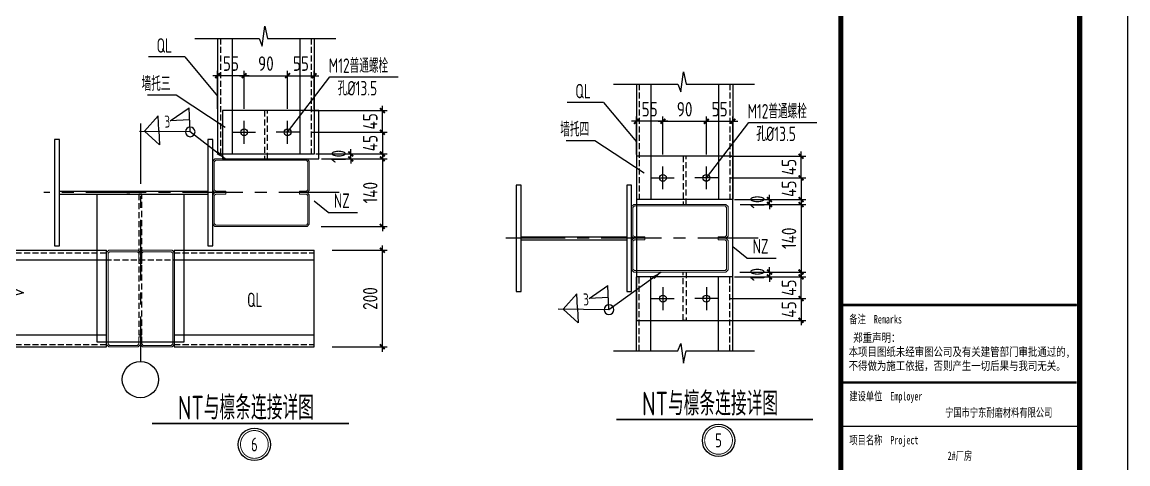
# Model space of a CAD drawing. Extents: x -33967 to 1773478, y -1022458 to -784650.
# Drawn here: x 1467464 to 1513294, y -993264 to -974972 of the extents above; entities that cross this region are included whole.
import ezdxf
from ezdxf.enums import TextEntityAlignment as Align

# ---------------------------------------------------------------- set-up
doc = ezdxf.new("R2010")
doc.units = 0
doc.header["$LTSCALE"] = 1000
doc.header["$MEASUREMENT"] = 0
for name, pattern in [('CENTERX2', [4, 2.5, -0.5, 0.5, -0.5]), ('CONTINOUS', [0]), ('DASH', [0.35, 0.25, -0.1]), ('DASHED', [0.75, 0.5, -0.25])]:
    doc.linetypes.add(name, pattern=pattern)
for name, color, linetype in [('4', 4, 'CONTINOUS'), ('AXIS', 3, 'Continuous'), ('BEAM', 4, 'Continuous'), ('GZ', 50, 'Continuous'), ('PUB_TEXT', 7, 'Continuous'), ('PUB_TITLE', 4, 'Continuous'), ('PZ', 202, 'Continuous'), ('STXT_HF', 7, 'Continuous'), ('STXT_HF_TEXT', 7, 'Continuous'), ('THIN', 7, 'Continuous'), ('板', 243, 'Continuous'), ('框线', 252, 'Continuous')]:
    doc.layers.add(name, color=color, linetype=linetype)
doc.layers.add('檩条', color=30, linetype='Continuous', lineweight=5)
doc.styles.add('_gyy_title_ST', font='', dxfattribs={"width": 0.8})
doc.styles.get("Standard").update_dxf_attribs({"font": 'gbenor.shx', "bigfont": 'gbcbig.shx'})
doc.styles.add('TSSD_Dimension', font='Tssdeng.shx', dxfattribs={"width": 0.8, "bigfont": 'hztxt.shx'})
doc.styles.add('TSSD_Num', font='Tssdeng.shx', dxfattribs={"width": 0.7, "bigfont": 'hztxt.shx'})
doc.styles.add('标准字体', font='tssdeng.shx', dxfattribs={"width": 0.7, "bigfont": 'tssdchn.shx'})
doc.styles.get('_gyy_title_ST').set_extended_font_data('SimSun')
doc.dimstyles.new('TSSD_20_200', dxfattribs={"dimtxt": 600, "dimasz": 200, "dimexe": 200, "dimexo": 500, "dimgap": 200, "dimtad": 1, "dimdec": 0, "dimlfac": 0.05, "dimzin": 0, "dimdsep": 46, "dimtxsty": 'TSSD_Dimension', "dimblk": 'ARCHTICK', "dimblk1": 'ARCHTICK', "dimblk2": 'ARCHTICK', "dimcen": 0, "dimdle": 200, "dimclrt": 7, "dimadec": 0, "dimazin": 0, "dimtfac": 1, "dimtdec": 0, "dimtix": 1, "dimtmove": 2, "dimatfit": 3, "dimfxl": 1, "dimtolj": 1, "dimtzin": 0, "dimarcsym": 0})
doc.dimstyles.new('TSSD_LEADER_STYLE_400.0', dxfattribs={"dimtxt": 1200, "dimasz": 400, "dimexe": 400, "dimexo": 1000, "dimgap": 0.09, "dimtad": 0, "dimtih": 1, "dimtoh": 1, "dimdec": 4, "dimzin": 0, "dimdsep": 46, "dimtxsty": 'Standard', "dimcen": 0.09, "dimdle": 400, "dimclrt": 7, "dimadec": 0, "dimazin": 0, "dimtfac": 1, "dimtdec": 4, "dimtofl": 0, "dimtmove": 0, "dimatfit": 3, "dimfxl": 1, "dimtolj": 1, "dimtzin": 0, "dimarcsym": 0})

# ---------------------------------------------------------------- blocks, each defined once
blk = doc.blocks.new('ts_idx2')
at = {"color": 0, "linetype": 'ByBlock', "lineweight": -2, "const_width": 0.0333}
blk.add_lwpolyline([(-0.5, 0, 1), (0.5, 0, 1)], format="xyb", close=True, dxfattribs=at)
at = {"color": 0, "linetype": 'ByBlock', "lineweight": -2}
blk.add_circle((0, 0), 0.583, dxfattribs=at)
at = {"color": 0, "linetype": 'ByBlock', "lineweight": -2, "style": 'TSSD_Num', "width": 0.7}
blk.add_attdef('A', text='', height=0.5, dxfattribs=at).set_placement((0, 0), align=Align.MIDDLE_CENTER)
blk = doc.blocks.new('_WELD001')
at = {"linetype": 'ByBlock'}
h = blk.add_hatch(color=0, dxfattribs=at)
h.paths.add_polyline_path([(0.8, 0.5), (0, 1), (0, 0.5)], flags=16)
edge = h.paths.add_edge_path()
edge.add_line((0.8, 0.5), (0, 1))
edge.add_line((0, 0.5), (0.8, 0.5))
edge.add_line((0, 0), (0, 1))
at = {"color": 0, "linetype": 'ByBlock'}
for p, q in [((0, 0), (0, 1)), ((0.8, 0.5), (0, 1)), ((0, 0.5), (0.8, 0.5))]:
    blk.add_line(p, q, dxfattribs=at)
blk = doc.blocks.new('_WELD003')
at = {"color": 0, "linetype": 'ByBlock'}
blk.add_circle((0, 0), 0.5, dxfattribs=at)
blk = doc.blocks.new('_WELD004')
at = {"color": 0, "linetype": 'ByBlock'}
for p, q in [((0, 1), (1, 0)), ((0, 0), (0, 1))]:
    blk.add_line(p, q, dxfattribs=at)
blk = doc.blocks.new('_ArchTick')
at = {"color": 0, "linetype": 'ByBlock', "const_width": 0.4}
blk.add_lwpolyline([(-0.5, -0.5), (0.5, 0.5)], dxfattribs=at)
blk = doc.blocks.new('*D1846')
at = {"layer": 'AXIS', "color": 0, "linetype": 'ByBlock', "lineweight": -2, "transparency": 16777216}
for p, q in [((1492923, -980449), (1492923, -978879)), ((1494023, -980449), (1494023, -978879)), ((1494223, -979079), (1492723, -979079))]:
    blk.add_line(p, q, dxfattribs=at)
at = {"layer": 'Defpoints', "color": 0, "linetype": 'ByBlock', "transparency": 16777216}
for p in [(1492923, -979079), (1492923, -980949), (1494023, -980949)]:
    blk.add_point(p, dxfattribs=at)
at = {"layer": 'AXIS', "color": 0, "linetype": 'ByBlock', "lineweight": -2, "transparency": 16777216, "xscale": 200, "yscale": 200, "zscale": 200, "rotation": 180}
blk.add_blockref('_ArchTick', (1492923, -979079), dxfattribs=at)
at = {"layer": 'AXIS', "color": 0, "linetype": 'ByBlock', "lineweight": -2, "transparency": 16777216, "xscale": 200, "yscale": 200, "zscale": 200}
blk.add_blockref('_ArchTick', (1494023, -979079), dxfattribs=at)
at = {"layer": 'AXIS', "color": 7, "linetype": 'ByBlock', "transparency": 16777216, "insert": (1493473, -978579), "char_height": 600, "attachment_point": 5, "style": 'TSSD_Dimension'}
blk.add_mtext('\\A1;55', dxfattribs=at)
blk = doc.blocks.new('*D1847')
at = {"layer": 'AXIS', "color": 0, "linetype": 'ByBlock', "lineweight": -2, "transparency": 16777216}
for p, q in [((1494023, -980449), (1494023, -978879)), ((1495823, -980449), (1495823, -978879)), ((1493823, -979079), (1496023, -979079))]:
    blk.add_line(p, q, dxfattribs=at)
at = {"layer": 'Defpoints', "color": 0, "linetype": 'ByBlock', "transparency": 16777216}
for p in [(1495823, -979079), (1494023, -980949), (1495823, -980949)]:
    blk.add_point(p, dxfattribs=at)
at = {"layer": 'AXIS', "color": 0, "linetype": 'ByBlock', "lineweight": -2, "transparency": 16777216, "xscale": 200, "yscale": 200, "zscale": 200, "rotation": 180}
blk.add_blockref('_ArchTick', (1494023, -979079), dxfattribs=at)
at = {"layer": 'AXIS', "color": 0, "linetype": 'ByBlock', "lineweight": -2, "transparency": 16777216, "xscale": 200, "yscale": 200, "zscale": 200}
blk.add_blockref('_ArchTick', (1495823, -979079), dxfattribs=at)
at = {"layer": 'AXIS', "color": 7, "linetype": 'ByBlock', "transparency": 16777216, "insert": (1494923, -978579), "char_height": 600, "attachment_point": 5, "style": 'TSSD_Dimension'}
blk.add_mtext('\\A1;90', dxfattribs=at)
blk = doc.blocks.new('*D1848')
at = {"layer": 'AXIS', "color": 0, "linetype": 'ByBlock', "lineweight": -2, "transparency": 16777216}
for p, q in [((1495823, -980449), (1495823, -978879)), ((1496923, -980449), (1496923, -978879)), ((1495623, -979079), (1497123, -979079))]:
    blk.add_line(p, q, dxfattribs=at)
at = {"layer": 'Defpoints', "color": 0, "linetype": 'ByBlock', "transparency": 16777216}
for p in [(1496923, -979079), (1495823, -980949), (1496923, -980949)]:
    blk.add_point(p, dxfattribs=at)
at = {"layer": 'AXIS', "color": 0, "linetype": 'ByBlock', "lineweight": -2, "transparency": 16777216, "xscale": 200, "yscale": 200, "zscale": 200, "rotation": 180}
blk.add_blockref('_ArchTick', (1495823, -979079), dxfattribs=at)
at = {"layer": 'AXIS', "color": 0, "linetype": 'ByBlock', "lineweight": -2, "transparency": 16777216, "xscale": 200, "yscale": 200, "zscale": 200}
blk.add_blockref('_ArchTick', (1496923, -979079), dxfattribs=at)
at = {"layer": 'AXIS', "color": 7, "linetype": 'ByBlock', "transparency": 16777216, "insert": (1496373, -978579), "char_height": 600, "attachment_point": 5, "style": 'TSSD_Dimension'}
blk.add_mtext('\\A1;55', dxfattribs=at)
blk = doc.blocks.new('*D1849')
at = {"layer": 'AXIS', "color": 0, "linetype": 'ByBlock', "lineweight": -2, "transparency": 16777216}
for p, q in [((1496795, -980522), (1499949, -980522)), ((1499749, -980522), (1499749, -980322)), ((1499749, -981422), (1499749, -980522)), ((1496795, -981422), (1499949, -981422)), ((1499749, -981422), (1499749, -981622))]:
    blk.add_line(p, q, dxfattribs=at)
at = {"layer": 'Defpoints', "color": 0, "linetype": 'ByBlock', "transparency": 16777216}
for p in [(1496295, -980522), (1499749, -980522), (1496295, -981422)]:
    blk.add_point(p, dxfattribs=at)
at = {"layer": 'AXIS', "color": 0, "linetype": 'ByBlock', "lineweight": -2, "transparency": 16777216, "xscale": 200, "yscale": 200, "zscale": 200}
for p, rotation in [((1499749, -980522), 270), ((1499749, -981422), 90)]:
    blk.add_blockref('_ArchTick', p, dxfattribs=dict(at, rotation=rotation))
at = {"layer": 'AXIS', "color": 7, "linetype": 'ByBlock', "transparency": 16777216, "insert": (1499249, -980972), "char_height": 600, "attachment_point": 5, "rotation": 90, "style": 'TSSD_Dimension'}
blk.add_mtext('\\A1;45', dxfattribs=at)
blk = doc.blocks.new('*D1818')
at = {"layer": 'AXIS', "color": 0, "linetype": 'ByBlock', "lineweight": -2, "transparency": 16777216}
for p, q in [((1499749, -981422), (1499749, -981222)), ((1496995, -981422), (1499949, -981422)), ((1499749, -981422), (1499749, -982322)), ((1496995, -982322), (1499949, -982322)), ((1499749, -982322), (1499749, -982522))]:
    blk.add_line(p, q, dxfattribs=at)
at = {"layer": 'Defpoints', "color": 0, "linetype": 'ByBlock', "transparency": 16777216}
for p in [(1496495, -981422), (1496495, -982322), (1499749, -982322)]:
    blk.add_point(p, dxfattribs=at)
at = {"layer": 'AXIS', "color": 0, "linetype": 'ByBlock', "lineweight": -2, "transparency": 16777216, "xscale": 200, "yscale": 200, "zscale": 200}
for p, rotation in [((1499749, -981422), 270), ((1499749, -982322), 90)]:
    blk.add_blockref('_ArchTick', p, dxfattribs=dict(at, rotation=rotation))
at = {"layer": 'AXIS', "color": 7, "linetype": 'ByBlock', "transparency": 16777216, "insert": (1499249, -981872), "char_height": 600, "attachment_point": 5, "rotation": 90, "style": 'TSSD_Dimension'}
blk.add_mtext('\\A1;45', dxfattribs=at)
blk = doc.blocks.new('*D1850')
at = {"layer": 'AXIS', "color": 0, "linetype": 'ByBlock', "lineweight": -2, "transparency": 16777216}
for p, q in [((1498439, -982322), (1498439, -982122)), ((1497223, -982522), (1498639, -982522)), ((1497423, -982322), (1498639, -982322)), ((1498439, -982522), (1498439, -982322)), ((1498439, -982522), (1498439, -982722))]:
    blk.add_line(p, q, dxfattribs=at)
at = {"layer": 'Defpoints', "color": 0, "linetype": 'ByBlock', "transparency": 16777216}
for p in [(1496723, -982522), (1496923, -982322), (1498439, -982322)]:
    blk.add_point(p, dxfattribs=at)
at = {"layer": 'AXIS', "color": 0, "linetype": 'ByBlock', "lineweight": -2, "transparency": 16777216, "xscale": 200, "yscale": 200, "zscale": 200}
for p, rotation in [((1498439, -982322), 270), ((1498439, -982522), 90)]:
    blk.add_blockref('_ArchTick', p, dxfattribs=dict(at, rotation=rotation))
at = {"layer": 'AXIS', "color": 7, "linetype": 'ByBlock', "transparency": 16777216, "insert": (1497939, -982422), "char_height": 600, "attachment_point": 5, "rotation": 90, "style": 'TSSD_Dimension'}
blk.add_mtext('\\A1;10', dxfattribs=at)
blk = doc.blocks.new('*D1819')
at = {"layer": 'AXIS', "color": 0, "linetype": 'ByBlock', "lineweight": -2, "transparency": 16777216}
for p, q in [((1497223, -982522), (1499949, -982522)), ((1499749, -982322), (1499749, -985522)), ((1497208, -985322), (1499949, -985322))]:
    blk.add_line(p, q, dxfattribs=at)
at = {"layer": 'Defpoints', "color": 0, "linetype": 'ByBlock', "transparency": 16777216}
for p in [(1496723, -982522), (1496708, -985322), (1499749, -985322)]:
    blk.add_point(p, dxfattribs=at)
at = {"layer": 'AXIS', "color": 0, "linetype": 'ByBlock', "lineweight": -2, "transparency": 16777216, "xscale": 200, "yscale": 200, "zscale": 200}
for p, rotation in [((1499749, -982522), 90), ((1499749, -985322), 270)]:
    blk.add_blockref('_ArchTick', p, dxfattribs=dict(at, rotation=rotation))
at = {"layer": 'AXIS', "color": 7, "linetype": 'ByBlock', "transparency": 16777216, "insert": (1499249, -983922), "char_height": 600, "attachment_point": 5, "rotation": 90, "style": 'TSSD_Dimension'}
blk.add_mtext('\\A1;140', dxfattribs=at)
blk = doc.blocks.new('*D1820')
at = {"layer": 'AXIS', "color": 0, "linetype": 'ByBlock', "lineweight": -2, "transparency": 16777216}
for p, q in [((1499748, -986422), (1499749, -986222)), ((1496794, -986421), (1499948, -986422)), ((1499748, -986422), (1499748, -987322)), ((1496794, -987321), (1499948, -987322)), ((1499748, -987322), (1499748, -987522))]:
    blk.add_line(p, q, dxfattribs=at)
at = {"layer": 'Defpoints', "color": 0, "linetype": 'ByBlock', "transparency": 16777216}
for p in [(1496294, -986421), (1496294, -987321), (1499748, -987322)]:
    blk.add_point(p, dxfattribs=at)
at = {"layer": 'AXIS', "color": 0, "linetype": 'ByBlock', "lineweight": -2, "transparency": 16777216, "xscale": 200, "yscale": 200, "zscale": 200}
for p, rotation in [((1499748, -986422), 269.9816566728969), ((1499748, -987322), 89.98165667289686)]:
    blk.add_blockref('_ArchTick', p, dxfattribs=dict(at, rotation=rotation))
at = {"layer": 'AXIS', "color": 7, "linetype": 'ByBlock', "transparency": 16777216, "insert": (1499248, -986872), "char_height": 600, "attachment_point": 5, "rotation": 89.9817, "style": 'TSSD_Dimension'}
blk.add_mtext('\\A1;45', dxfattribs=at)
blk = doc.blocks.new('*D1821')
at = {"layer": 'AXIS', "color": 0, "linetype": 'ByBlock', "lineweight": -2, "transparency": 16777216}
for p, q in [((1499749, -985522), (1499749, -985322)), ((1496995, -985521), (1499949, -985522)), ((1499748, -986422), (1499749, -985522)), ((1496994, -986421), (1499948, -986422)), ((1499748, -986422), (1499748, -986622))]:
    blk.add_line(p, q, dxfattribs=at)
at = {"layer": 'Defpoints', "color": 0, "linetype": 'ByBlock', "transparency": 16777216}
for p in [(1496495, -985521), (1499749, -985522), (1496494, -986421)]:
    blk.add_point(p, dxfattribs=at)
at = {"layer": 'AXIS', "color": 0, "linetype": 'ByBlock', "lineweight": -2, "transparency": 16777216, "xscale": 200, "yscale": 200, "zscale": 200}
for p, rotation in [((1499749, -985522), 269.9816566728969), ((1499748, -986422), 89.9816566728969)]:
    blk.add_blockref('_ArchTick', p, dxfattribs=dict(at, rotation=rotation))
at = {"layer": 'AXIS', "color": 7, "linetype": 'ByBlock', "transparency": 16777216, "insert": (1499249, -985972), "char_height": 600, "attachment_point": 5, "rotation": 89.9817, "style": 'TSSD_Dimension'}
blk.add_mtext('\\A1;45', dxfattribs=at)
blk = doc.blocks.new('*D1822')
at = {"layer": 'AXIS', "color": 0, "linetype": 'ByBlock', "lineweight": -2, "transparency": 16777216}
for p, q in [((1497223, -985321), (1498639, -985322)), ((1498439, -985322), (1498439, -985122)), ((1498439, -985322), (1498439, -985522)), ((1497422, -985522), (1498639, -985522)), ((1498439, -985522), (1498438, -985722))]:
    blk.add_line(p, q, dxfattribs=at)
at = {"layer": 'Defpoints', "color": 0, "linetype": 'ByBlock', "transparency": 16777216}
for p in [(1496723, -985321), (1496922, -985521), (1498439, -985522)]:
    blk.add_point(p, dxfattribs=at)
at = {"layer": 'AXIS', "color": 0, "linetype": 'ByBlock', "lineweight": -2, "transparency": 16777216, "xscale": 200, "yscale": 200, "zscale": 200}
for p, rotation in [((1498439, -985322), 269.9816566728969), ((1498439, -985522), 89.98165667289686)]:
    blk.add_blockref('_ArchTick', p, dxfattribs=dict(at, rotation=rotation))
at = {"layer": 'AXIS', "color": 7, "linetype": 'ByBlock', "transparency": 16777216, "insert": (1497939, -985422), "char_height": 600, "attachment_point": 5, "rotation": 89.9817, "style": 'TSSD_Dimension'}
blk.add_mtext('\\A1;10', dxfattribs=at)
blk = doc.blocks.new('*D1851')
at = {"layer": 'AXIS', "color": 0, "linetype": 'ByBlock', "lineweight": -2, "transparency": 16777216}
for p, q in [((1475568, -978560), (1475568, -976989)), ((1476668, -978560), (1476668, -976989)), ((1476868, -977189), (1475368, -977189))]:
    blk.add_line(p, q, dxfattribs=at)
at = {"layer": 'Defpoints', "color": 0, "linetype": 'ByBlock', "transparency": 16777216}
for p in [(1475568, -977189), (1475568, -979060), (1476668, -979060)]:
    blk.add_point(p, dxfattribs=at)
at = {"layer": 'AXIS', "color": 0, "linetype": 'ByBlock', "lineweight": -2, "transparency": 16777216, "xscale": 200, "yscale": 200, "zscale": 200, "rotation": 180}
blk.add_blockref('_ArchTick', (1475568, -977189), dxfattribs=at)
at = {"layer": 'AXIS', "color": 0, "linetype": 'ByBlock', "lineweight": -2, "transparency": 16777216, "xscale": 200, "yscale": 200, "zscale": 200}
blk.add_blockref('_ArchTick', (1476668, -977189), dxfattribs=at)
at = {"layer": 'AXIS', "color": 7, "linetype": 'ByBlock', "transparency": 16777216, "insert": (1476118, -976689), "char_height": 600, "attachment_point": 5, "style": 'TSSD_Dimension'}
blk.add_mtext('\\A1;55', dxfattribs=at)
blk = doc.blocks.new('*D1852')
at = {"layer": 'AXIS', "color": 0, "linetype": 'ByBlock', "lineweight": -2, "transparency": 16777216}
for p, q in [((1476668, -978560), (1476668, -976989)), ((1478468, -978560), (1478468, -976989)), ((1476468, -977189), (1478668, -977189))]:
    blk.add_line(p, q, dxfattribs=at)
at = {"layer": 'Defpoints', "color": 0, "linetype": 'ByBlock', "transparency": 16777216}
for p in [(1478468, -977189), (1476668, -979060), (1478468, -979060)]:
    blk.add_point(p, dxfattribs=at)
at = {"layer": 'AXIS', "color": 0, "linetype": 'ByBlock', "lineweight": -2, "transparency": 16777216, "xscale": 200, "yscale": 200, "zscale": 200, "rotation": 180}
blk.add_blockref('_ArchTick', (1476668, -977189), dxfattribs=at)
at = {"layer": 'AXIS', "color": 0, "linetype": 'ByBlock', "lineweight": -2, "transparency": 16777216, "xscale": 200, "yscale": 200, "zscale": 200}
blk.add_blockref('_ArchTick', (1478468, -977189), dxfattribs=at)
at = {"layer": 'AXIS', "color": 7, "linetype": 'ByBlock', "transparency": 16777216, "insert": (1477568, -976689), "char_height": 600, "attachment_point": 5, "style": 'TSSD_Dimension'}
blk.add_mtext('\\A1;90', dxfattribs=at)
blk = doc.blocks.new('*D1853')
at = {"layer": 'AXIS', "color": 0, "linetype": 'ByBlock', "lineweight": -2, "transparency": 16777216}
for p, q in [((1478468, -978560), (1478468, -976989)), ((1479568, -978560), (1479568, -976989)), ((1478268, -977189), (1479768, -977189))]:
    blk.add_line(p, q, dxfattribs=at)
at = {"layer": 'Defpoints', "color": 0, "linetype": 'ByBlock', "transparency": 16777216}
for p in [(1479568, -977189), (1478468, -979060), (1479568, -979060)]:
    blk.add_point(p, dxfattribs=at)
at = {"layer": 'AXIS', "color": 0, "linetype": 'ByBlock', "lineweight": -2, "transparency": 16777216, "xscale": 200, "yscale": 200, "zscale": 200, "rotation": 180}
blk.add_blockref('_ArchTick', (1478468, -977189), dxfattribs=at)
at = {"layer": 'AXIS', "color": 0, "linetype": 'ByBlock', "lineweight": -2, "transparency": 16777216, "xscale": 200, "yscale": 200, "zscale": 200}
blk.add_blockref('_ArchTick', (1479568, -977189), dxfattribs=at)
at = {"layer": 'AXIS', "color": 7, "linetype": 'ByBlock', "transparency": 16777216, "insert": (1479018, -976689), "char_height": 600, "attachment_point": 5, "style": 'TSSD_Dimension'}
blk.add_mtext('\\A1;55', dxfattribs=at)
blk = doc.blocks.new('*D1854')
at = {"layer": 'AXIS', "color": 0, "linetype": 'ByBlock', "lineweight": -2, "transparency": 16777216}
for p, q in [((1482394, -978632), (1482394, -978432)), ((1479440, -978632), (1482594, -978632)), ((1482394, -979532), (1482394, -978632)), ((1479440, -979532), (1482594, -979532)), ((1482394, -979532), (1482394, -979732))]:
    blk.add_line(p, q, dxfattribs=at)
at = {"layer": 'Defpoints', "color": 0, "linetype": 'ByBlock', "transparency": 16777216}
for p in [(1478940, -978632), (1482394, -978632), (1478940, -979532)]:
    blk.add_point(p, dxfattribs=at)
at = {"layer": 'AXIS', "color": 0, "linetype": 'ByBlock', "lineweight": -2, "transparency": 16777216, "xscale": 200, "yscale": 200, "zscale": 200}
for p, rotation in [((1482394, -978632), 270), ((1482394, -979532), 90)]:
    blk.add_blockref('_ArchTick', p, dxfattribs=dict(at, rotation=rotation))
at = {"layer": 'AXIS', "color": 7, "linetype": 'ByBlock', "transparency": 16777216, "insert": (1481894, -979082), "char_height": 600, "attachment_point": 5, "rotation": 90, "style": 'TSSD_Dimension'}
blk.add_mtext('\\A1;45', dxfattribs=at)
blk = doc.blocks.new('*D1823')
at = {"layer": 'AXIS', "color": 0, "linetype": 'ByBlock', "lineweight": -2, "transparency": 16777216}
for p, q in [((1482394, -979532), (1482394, -979332)), ((1479640, -979532), (1482594, -979532)), ((1482394, -979532), (1482394, -980432)), ((1479640, -980432), (1482594, -980432)), ((1482394, -980432), (1482394, -980632))]:
    blk.add_line(p, q, dxfattribs=at)
at = {"layer": 'Defpoints', "color": 0, "linetype": 'ByBlock', "transparency": 16777216}
for p in [(1479140, -979532), (1479140, -980432), (1482394, -980432)]:
    blk.add_point(p, dxfattribs=at)
at = {"layer": 'AXIS', "color": 0, "linetype": 'ByBlock', "lineweight": -2, "transparency": 16777216, "xscale": 200, "yscale": 200, "zscale": 200}
for p, rotation in [((1482394, -979532), 270), ((1482394, -980432), 90)]:
    blk.add_blockref('_ArchTick', p, dxfattribs=dict(at, rotation=rotation))
at = {"layer": 'AXIS', "color": 7, "linetype": 'ByBlock', "transparency": 16777216, "insert": (1481894, -979982), "char_height": 600, "attachment_point": 5, "rotation": 90, "style": 'TSSD_Dimension'}
blk.add_mtext('\\A1;45', dxfattribs=at)
blk = doc.blocks.new('*D1855')
at = {"layer": 'AXIS', "color": 0, "linetype": 'ByBlock', "lineweight": -2, "transparency": 16777216}
for p, q in [((1481084, -980432), (1481084, -980232)), ((1479868, -980632), (1481284, -980632)), ((1480068, -980432), (1481284, -980432)), ((1481084, -980632), (1481084, -980432)), ((1481084, -980632), (1481084, -980832))]:
    blk.add_line(p, q, dxfattribs=at)
at = {"layer": 'Defpoints', "color": 0, "linetype": 'ByBlock', "transparency": 16777216}
for p in [(1479368, -980632), (1479568, -980432), (1481084, -980432)]:
    blk.add_point(p, dxfattribs=at)
at = {"layer": 'AXIS', "color": 0, "linetype": 'ByBlock', "lineweight": -2, "transparency": 16777216, "xscale": 200, "yscale": 200, "zscale": 200}
for p, rotation in [((1481084, -980432), 270), ((1481084, -980632), 90)]:
    blk.add_blockref('_ArchTick', p, dxfattribs=dict(at, rotation=rotation))
at = {"layer": 'AXIS', "color": 7, "linetype": 'ByBlock', "transparency": 16777216, "insert": (1480584, -980532), "char_height": 600, "attachment_point": 5, "rotation": 90, "style": 'TSSD_Dimension'}
blk.add_mtext('\\A1;10', dxfattribs=at)
blk = doc.blocks.new('*D1824')
at = {"layer": 'AXIS', "color": 0, "linetype": 'ByBlock', "lineweight": -2, "transparency": 16777216}
for p, q in [((1479868, -980632), (1482594, -980632)), ((1482394, -980432), (1482394, -983632)), ((1479853, -983432), (1482594, -983432))]:
    blk.add_line(p, q, dxfattribs=at)
at = {"layer": 'Defpoints', "color": 0, "linetype": 'ByBlock', "transparency": 16777216}
for p in [(1479368, -980632), (1479353, -983432), (1482394, -983432)]:
    blk.add_point(p, dxfattribs=at)
at = {"layer": 'AXIS', "color": 0, "linetype": 'ByBlock', "lineweight": -2, "transparency": 16777216, "xscale": 200, "yscale": 200, "zscale": 200}
for p, rotation in [((1482394, -980632), 90), ((1482394, -983432), 270)]:
    blk.add_blockref('_ArchTick', p, dxfattribs=dict(at, rotation=rotation))
at = {"layer": 'AXIS', "color": 7, "linetype": 'ByBlock', "transparency": 16777216, "insert": (1481894, -982032), "char_height": 600, "attachment_point": 5, "rotation": 90, "style": 'TSSD_Dimension'}
blk.add_mtext('\\A1;140', dxfattribs=at)
blk = doc.blocks.new('*D1825')
at = {"layer": 'AXIS', "color": 0, "linetype": 'ByBlock', "lineweight": -2, "transparency": 16777216}
for p, q in [((1480318, -984418), (1482593, -984418)), ((1482393, -984218), (1482393, -988618)), ((1480318, -988418), (1482593, -988418))]:
    blk.add_line(p, q, dxfattribs=at)
at = {"layer": 'Defpoints', "color": 0, "linetype": 'ByBlock', "transparency": 16777216}
for p in [(1479818, -984418), (1479818, -988418), (1482393, -988418)]:
    blk.add_point(p, dxfattribs=at)
at = {"layer": 'AXIS', "color": 0, "linetype": 'ByBlock', "lineweight": -2, "transparency": 16777216, "xscale": 200, "yscale": 200, "zscale": 200}
for p, rotation in [((1482393, -984418), 90), ((1482393, -988418), 270)]:
    blk.add_blockref('_ArchTick', p, dxfattribs=dict(at, rotation=rotation))
at = {"layer": 'AXIS', "color": 7, "linetype": 'ByBlock', "transparency": 16777216, "insert": (1481893, -986418), "char_height": 600, "attachment_point": 5, "rotation": 90, "style": 'TSSD_Dimension'}
blk.add_mtext('\\A1;200', dxfattribs=at)

msp = doc.modelspace()

# ---------------------------------------------------------------- linework, layer by layer
at = {"color": 8, "linetype": 'CENTERX2'}
for p, q in [((1472367.9, -979164.9), (1472367.9, -989018.7)), ((1480610.4, -982032.5), (1468370.8, -982032.3)), ((1497965.5, -983921.7), (1487506.7, -983921.5))]:
    msp.add_line(p, q, dxfattribs=at)
at = {"color": 3, "const_width": 64.9}
for points in [[(1472852.7, -991591.9), (1481007.6, -991591.9)], [(1492091, -991423), (1500245.9, -991423)]]:
    msp.add_lwpolyline(points, dxfattribs=at)
at = {"layer": '4', "color": 8, "linetype": 'DASH'}
for p, q in [((1475681.7, -975648.8), (1475681.7, -980432.4)), ((1479447.9, -975648.8), (1479447.9, -980432.4)), ((1493036.8, -977538), (1493036.8, -982321.6)), ((1496803, -977538), (1496803, -982321.6)), ((1466844.9, -984531.5), (1470967.9, -984531.5)), ((1470567.9, -984817.6), (1474167.9, -984817.6)), ((1473767.9, -984531.5), (1479567.9, -984531.5)), ((1493036.7, -988589.9), (1493036.8, -985521.5)), ((1496802.9, -988590), (1496802.9, -985521.6)), ((1466844.9, -988322.6), (1470967.9, -988322.6)), ((1473767.9, -988322.6), (1479567.9, -988322.6))]:
    msp.add_line(p, q, dxfattribs=at)
at = {"layer": 'AXIS', "color": 2, "linetype": 'ByBlock'}
for p, q in [((1475567.9, -975648.8), (1475567.9, -980432.4)), ((1476167.9, -975648.8), (1476167.9, -980432.4)), ((1478967.9, -975648.8), (1478967.9, -980432.4)), ((1479567.9, -975648.8), (1479567.9, -980432.4)), ((1492923, -977538), (1492923, -982321.6)), ((1493523, -977538), (1493523, -982321.6)), ((1496323, -977538), (1496323, -982321.6)), ((1496923, -977538), (1496923, -982321.6)), ((1479567.9, -980432.4), (1475567.9, -980432.4)), ((1496923, -982321.6), (1492923, -982321.6)), ((1466844.9, -984417.6), (1470967.9, -984417.6)), ((1473767.9, -984417.6), (1479567.9, -984417.6)), ((1479567.8, -988417.6), (1479567.8, -984417.6)), ((1466844.9, -984817.6), (1470967.9, -984817.6)), ((1473767.9, -984817.6), (1479567.9, -984817.6)), ((1496922.9, -985521.6), (1492922.9, -985521.5)), ((1492922.9, -988589.9), (1492922.9, -985521.5)), ((1493522.9, -988590), (1493522.9, -985521.5)), ((1496322.9, -988590), (1496322.9, -985521.6)), ((1496922.9, -988590), (1496922.9, -985521.6)), ((1466844.9, -987917.6), (1470967.9, -987917.6)), ((1473767.9, -987917.6), (1479567.9, -987917.6)), ((1466844.9, -988417.6), (1470967.9, -988417.6)), ((1473767.9, -988417.6), (1479567.9, -988417.6))]:
    msp.add_line(p, q, dxfattribs=at)
at = {"layer": 'AXIS', "linetype": 'ByBlock'}
for p, q in [((1474206.5, -976404.4), (1472699.1, -976404.4)), ((1474206.5, -976404.4), (1475567.9, -978042.4)), ((1478467.9, -979532.4), (1480223.9, -977237.4)), ((1480223.9, -977237.4), (1483045.8, -977237.4)), ((1473844.4, -978001.5), (1472656.7, -978001.5)), ((1475886.3, -979330.9), (1473844.4, -978001.5)), ((1491561.6, -978293.6), (1490054.2, -978293.6)), ((1491561.6, -978293.6), (1492923, -979931.6)), ((1495823, -981421.6), (1497579, -979126.6)), ((1497579, -979126.6), (1500400.9, -979126.6)), ((1491199.5, -979890.7), (1490011.8, -979890.7)), ((1493241.4, -981220.2), (1491199.5, -979890.7)), ((1480143.2, -982853.1), (1479567.9, -982384.4)), ((1480143.2, -982853.1), (1481363.5, -982853.1)), ((1497498.3, -984742.3), (1496923, -984273.6)), ((1497498.3, -984742.3), (1498718.6, -984742.3))]:
    msp.add_line(p, q, dxfattribs=at)
at = {"layer": 'AXIS', "color": 2, "linetype": 'ByBlock'}
for points in [[(1474617.9, -975648.8), (1477292, -975648.8), (1477406.6, -975963.8), (1477517.7, -975140.7), (1477629.5, -975648.8), (1480467.9, -975648.8)], [(1491973, -977538), (1494647, -977538), (1494761.7, -977853), (1494872.8, -977029.9), (1494984.5, -977538), (1497823, -977538)], [(1466844.9, -983929.5), (1466844.9, -985884.1), (1467520.1, -986180), (1466204.4, -986535.6), (1466844.9, -986541), (1466844.9, -989041.1)], [(1491972.9, -988589.9), (1494646.9, -988590), (1494761.6, -988275), (1494872.7, -989098.1), (1494984.4, -988590), (1497822.9, -988590.1)]]:
    msp.add_lwpolyline(points, dxfattribs=at)
at = {"layer": 'AXIS', "linetype": 'ByBlock'}
msp.add_circle((1472367.9, -989771.7), 753, dxfattribs=at)
at = {"layer": 'BEAM', "linetype": 'ByBlock'}
for p, q in [((1469010.3, -979832.4), (1468810.3, -979832.4)), ((1468810.3, -979832.4), (1468810.3, -984232.4)), ((1469010.3, -984232.4), (1469010.3, -979832.4)), ((1475367.9, -979832.4), (1475167.9, -979832.4)), ((1475167.9, -979832.4), (1475167.9, -984232.4)), ((1475367.9, -984232.4), (1475367.9, -979832.4)), ((1469010.3, -981972.4), (1475167.9, -981972.4)), ((1469010.3, -982092.4), (1475167.9, -982092.4)), ((1471927.9, -982092.4), (1471807.9, -982092.4)), ((1472427.9, -982092.4), (1472307.9, -982092.4)), ((1488146.1, -981721.6), (1487946.1, -981721.6)), ((1487946.1, -981721.6), (1487946.1, -986121.6)), ((1488146.1, -986121.6), (1488146.1, -981721.6)), ((1492723, -981721.6), (1492523, -981721.6)), ((1492523, -981721.6), (1492523, -986121.6)), ((1492723, -986121.6), (1492723, -981721.6)), ((1488146.1, -983861.6), (1492523, -983861.6)), ((1468810.3, -984232.4), (1469010.3, -984232.4)), ((1475167.9, -984232.4), (1475367.9, -984232.4)), ((1488146.1, -983981.6), (1492523, -983981.6)), ((1487946.1, -986121.6), (1488146.1, -986121.6)), ((1492523, -986121.6), (1492723, -986121.6))]:
    msp.add_line(p, q, dxfattribs=at)
at = {"layer": 'GZ', "linetype": 'ByBlock'}
for p, q in [((1470967.9, -988417.6), (1470967.9, -984417.6)), ((1473767.9, -984417.6), (1473767.9, -988417.6))]:
    msp.add_line(p, q, dxfattribs=at)
at = {"layer": 'PUB_TITLE'}
for p, q in [((1511172.3, -986685.3), (1501395.4, -986685.3)), ((1511172.3, -991713.4), (1501395.4, -991713.4))]:
    msp.add_line(p, q, dxfattribs=at)
msp.add_lwpolyline([(1394494.4, -1022458.4), (1513294.4, -1022458.4), (1513294.4, -938458.4), (1394494.4, -938458.4)], close=True, dxfattribs=at)
at = {"layer": 'PUB_TITLE', "const_width": 212.1}
for points in [[(1397314.7, -1021044.2), (1397314.7, -939872.6), (1511294.4, -939872.6), (1511294.4, -1021044.2)], [(1501395.4, -939872.6), (1511294.4, -939872.6), (1511294.4, -1021044.2), (1501395.4, -1021044.2)]]:
    msp.add_lwpolyline(points, close=True, dxfattribs=at)
at = {"layer": 'PUB_TITLE', "const_width": 97.8}
for points in [[(1501395.4, -986685.3), (1511172.3, -986685.3)], [(1501395.4, -989897.7), (1511172.3, -989897.7)]]:
    msp.add_lwpolyline(points, dxfattribs=at)
at = {"layer": 'PZ'}
for points in [[(1479767.8, -980632.4), (1479767.9, -978632.4), (1475767.9, -978632.4), (1475767.8, -980632.4)], [(1496922.9, -987321.6), (1496923, -980521.6), (1492923, -980521.6), (1492922.9, -987321.5)]]:
    msp.add_lwpolyline(points, close=True, dxfattribs=at)
for centre in [(1476667.9, -979532.4), (1478467.9, -979532.4), (1494023, -981421.6), (1495823, -981421.6), (1494022.9, -986421.5), (1495822.9, -986421.6)]:
    msp.add_circle(centre, 140, dxfattribs=at)
at = {"layer": 'STXT_HF'}
for p, q in [((1474430.9, -979515.7), (1472330.3, -979497.5)), ((1491786, -986879.6), (1489685.4, -986861.5))]:
    msp.add_line(p, q, dxfattribs=at)
at = {"layer": '板', "linetype": 'DASHED', "ltscale": 0.5}
for p, q in [((1477627.9, -978632.4), (1477507.9, -978632.4)), ((1477507.9, -978632.4), (1477507.9, -980632.4)), ((1477627.9, -980632.4), (1477627.9, -978632.4)), ((1494983, -980521.6), (1494863, -980521.6)), ((1494863, -980521.6), (1494863, -982521.6)), ((1494983, -982521.6), (1494983, -980521.6)), ((1472307.9, -982092.4), (1472307.9, -987917.6)), ((1472427.9, -987917.6), (1472427.9, -982092.4)), ((1494862.9, -987321.5), (1494862.9, -985321.5)), ((1494982.9, -985321.5), (1494982.9, -987321.5)), ((1494982.9, -987321.5), (1494862.9, -987321.5)), ((1472307.9, -987917.6), (1472427.9, -987917.6))]:
    msp.add_line(p, q, dxfattribs=at)
at = {"layer": '板', "ltscale": 0.5}
msp.add_lwpolyline([(1470567.9, -982092.4), (1474167.9, -982092.4), (1474167.9, -988217.6), (1470567.9, -988217.6)], close=True, dxfattribs=at)
at = {"layer": '框线'}
for p, q in [((1476667.9, -980004.5), (1476667.9, -979060.3)), ((1478467.9, -980004.5), (1478467.9, -979060.3)), ((1476195.7, -979532.4), (1477140, -979532.4)), ((1478940, -979532.4), (1477995.7, -979532.4)), ((1494023, -981893.7), (1494023, -980949.5)), ((1495823, -981893.7), (1495823, -980949.5)), ((1493550.8, -981421.6), (1494495.1, -981421.6)), ((1496295.1, -981421.6), (1495350.8, -981421.6)), ((1494022.9, -985949.4), (1494022.9, -986893.7)), ((1495822.9, -985949.4), (1495822.9, -986893.7)), ((1493550.8, -986421.5), (1494495, -986421.5)), ((1496295, -986421.6), (1495350.8, -986421.6))]:
    msp.add_line(p, q, dxfattribs=at)
at = {"layer": '檩条'}
for points in [[(1478956.4, -981972.4), (1478956.4, -982032.4), (1479277.9, -982032.4), (1479367.9, -981942.4), (1479367.9, -980722.4), (1479277.9, -980632.4), (1475457.9, -980632.4), (1475367.9, -980722.4), (1475367.9, -981942.4), (1475457.9, -982032.4), (1475914.2, -982032.4), (1475914.2, -981972.4), (1475487.9, -981972.4), (1475427.9, -981912.4), (1475427.9, -980752.4), (1475487.9, -980692.4), (1479247.9, -980692.4), (1479307.9, -980752.4), (1479307.9, -981912.4), (1479247.9, -981972.4), (1478956.4, -981972.4)], [(1478956.4, -982092.4), (1478956.4, -982032.4), (1479277.9, -982032.4), (1479367.9, -982122.4), (1479367.9, -983342.4), (1479277.9, -983432.4), (1475457.9, -983432.4), (1475367.9, -983342.4), (1475367.9, -982122.4), (1475457.9, -982032.4), (1475914.2, -982032.4), (1475914.2, -982092.4), (1475487.9, -982092.4), (1475427.9, -982152.4), (1475427.9, -983312.4), (1475487.9, -983372.4), (1479247.9, -983372.4), (1479307.9, -983312.4), (1479307.9, -982152.4), (1479247.9, -982092.4), (1478956.4, -982092.4)], [(1496311.5, -983861.6), (1496311.5, -983921.6), (1496633, -983921.6), (1496723, -983831.6), (1496723, -982611.6), (1496633, -982521.6), (1492813, -982521.6), (1492723, -982611.6), (1492723, -983831.6), (1492813, -983921.6), (1493269.3, -983921.6), (1493269.3, -983861.6), (1492843, -983861.6), (1492783, -983801.6), (1492783, -982641.6), (1492843, -982581.6), (1496603, -982581.6), (1496663, -982641.6), (1496663, -983801.6), (1496603, -983861.6), (1496311.5, -983861.6)], [(1496311.5, -983981.6), (1496311.5, -983921.6), (1496633, -983921.6), (1496723, -984011.6), (1496723, -985231.6), (1496633, -985321.6), (1492813, -985321.6), (1492723, -985231.6), (1492723, -984011.6), (1492813, -983921.6), (1493269.3, -983921.6), (1493269.3, -983981.6), (1492843, -983981.6), (1492783, -984041.6), (1492783, -985201.6), (1492843, -985261.6), (1496603, -985261.6), (1496663, -985201.6), (1496663, -984041.6), (1496603, -983981.6), (1496311.5, -983981.6)], [(1472307.9, -988006.2), (1472367.9, -988006.2), (1472367.9, -988327.6), (1472277.9, -988417.6), (1471057.9, -988417.6), (1470967.9, -988327.6), (1470967.9, -984507.7), (1471057.9, -984417.7), (1472277.9, -984417.7), (1472367.9, -984507.7), (1472367.9, -984964), (1472307.9, -984964), (1472307.9, -984537.7), (1472247.9, -984477.7), (1471087.9, -984477.7), (1471027.9, -984537.7), (1471027.9, -988297.6), (1471087.9, -988357.6), (1472247.9, -988357.6), (1472307.9, -988297.6), (1472307.9, -988006.2)], [(1472427.9, -988006.2), (1472367.9, -988006.2), (1472367.9, -988327.6), (1472457.9, -988417.6), (1473677.9, -988417.6), (1473767.9, -988327.6), (1473767.9, -984507.7), (1473677.9, -984417.7), (1472457.9, -984417.7), (1472367.9, -984507.7), (1472367.9, -984964), (1472427.9, -984964), (1472427.9, -984537.7), (1472487.9, -984477.7), (1473647.9, -984477.7), (1473707.9, -984537.7), (1473707.9, -988297.6), (1473647.9, -988357.6), (1472487.9, -988357.6), (1472427.9, -988297.6), (1472427.9, -988006.2)]]:
    msp.add_lwpolyline(points, close=True, dxfattribs=at)

# ---------------------------------------------------------------- block references
ref = msp.add_blockref('ts_idx2', (1496328.7, -992290.5), dxfattribs=dict(xscale=1152, yscale=1152, zscale=1152))
ref.add_attrib('1', '5', dxfattribs={"layer": 'THIN', "height": 576, "style": 'TSSD_Num', "width": 0.7}).set_placement((1496328.7, -992290.5), align=Align.MIDDLE_CENTER)
ref = msp.add_blockref('ts_idx2', (1477090.4, -992459.5), dxfattribs=dict(xscale=1152, yscale=1152, zscale=1152))
ref.add_attrib('1', '6', dxfattribs={"layer": 'THIN', "height": 576, "style": 'TSSD_Num', "width": 0.7}).set_placement((1477090.4, -992459.5), align=Align.MIDDLE_CENTER)
at = {"layer": 'STXT_HF'}
for name, p, xscale, yscale, zscale, rotation in [('_WELD004', (1473129.3, -979457.4), -600.0000000000002, 600.0000000000002, 600.0000000000002, 2.875709310698307), ('_WELD001', (1474430.9, -979515.7), -999.9999999999911, 999.9999999999983, 999.9999999999983, 2.875709310698307), ('_WELD003', (1474430.9, -979515.7), -399.9999999999957, 399.999999999998, 399.999999999998, 2.875709310698307), ('_WELD004', (1473129.3, -979457.4), 600.0000000000002, 600.0000000000002, 600.0000000000002, 182.8757093106982), ('_WELD004', (1490484.3, -986821.4), -600.0000000000002, 600.0000000000002, 600.0000000000002, 2.875709310698307), ('_WELD001', (1491786, -986879.6), -999.9999999999917, 999.9999999999983, 999.9999999999983, 2.875709310698307), ('_WELD003', (1491786, -986879.6), -399.9999999999957, 399.999999999998, 399.999999999998, 2.875709310698307), ('_WELD004', (1490484.3, -986821.4), 600.0000000000002, 600.0000000000002, 600.0000000000002, 182.8757093106982)]:
    msp.add_blockref(name, p, dxfattribs=dict(at, xscale=xscale, yscale=yscale, zscale=zscale, rotation=rotation))

# ---------------------------------------------------------------- texts
at = {"layer": 'PUB_TEXT', "style": '标准字体', "width": 0.7}
for s, height, p in [('QL', 600, (1473039.7, -976237.3)), ('M12普通螺栓', 600, (1480173.7, -977073.4)), ('墙托三', 600, (1472415.8, -977819.5)), ('孔%%c13.5', 600, (1480539.9, -978008.4)), ('QL', 600, (1490394.8, -978126.5)), ('M12普通螺栓', 600, (1497528.8, -978962.6)), ('墙托四', 600, (1489770.9, -979708.7)), ('孔%%c13.5', 600, (1497895, -979897.6)), ('NZ', 600, (1480384.9, -982666.5)), ('NZ', 600, (1497740, -984555.7)), ('QL', 600, (1476789.2, -986773.3)), ('NT与檩条连接详图', 980, (1473917.8, -991429.5)), ('NT与檩条连接详图', 980, (1493156.1, -991260.5))]:
    msp.add_text(s, height=height, dxfattribs=at).set_placement(p)
at = {"layer": 'PUB_TITLE', "style": '_gyy_title_ST', "width": 0.7}
for s, p in [('备注  Remarks', (1501748.8, -987451)), ('建设单位  Employer', (1501748.8, -990638)), ('项目名称  Project', (1501748.8, -992453.7))]:
    msp.add_text(s, height=349.176, dxfattribs=at).set_placement(p)
at = {"layer": 'PUB_TITLE', "color": 2, "style": '_gyy_title_ST', "width": 0.7}
for s, height, p in [('宁国市宁东耐磨材料有限公司', 349.176, (1507941.8, -991125.9)), ('2#厂房', 349.18, (1506331.5, -992916.9))]:
    msp.add_text(s, height=height, dxfattribs=at).set_placement(p, align=Align.MIDDLE)
at = {"layer": 'PUB_TITLE', "insert": (1501719.6, -987866.1), "char_height": 349.176, "width": 11173.63, "attachment_point": 1, "style": '_gyy_title_ST'}
msp.add_mtext(' 郑重声明：\\P本项目图纸未经审图公司及有关建管部门审批通过的,\\P不得做为施工依据，否则产生一切后果与我司无关。', dxfattribs=at)
at = {"layer": 'STXT_HF_TEXT', "style": '标准字体', "width": 0.7}
for p in [(1473375.8, -979344.9), (1490730.9, -986708.8)]:
    msp.add_text('3', height=500, rotation=2.87571, dxfattribs=at).set_placement(p)

# ---------------------------------------------------------------- dimensions: what is measured, and where the dimension line sits
at = {"layer": 'AXIS', "linetype": 'ByBlock'}
for base, p1, p2, angle, picture, middle in [((1475567.9, -977189.5), (1476667.9, -979060.3), (1475567.9, -979060.3), 180, '*D1851', (1476117.9, -976689.5)), ((1478467.9, -977189.5), (1476667.9, -979060.3), (1478467.9, -979060.3), 180, '*D1852', (1477567.9, -976689.5)), ((1479567.9, -977189.5), (1478467.9, -979060.3), (1479567.9, -979060.3), 180, '*D1853', (1479017.9, -976689.5)), ((1482394.2, -978632.4), (1478940, -979532.4), (1478940, -978632.4), 90, '*D1854', (1481894.2, -979082.4)), ((1492923, -979078.7), (1494023, -980949.5), (1492923, -980949.5), 180, '*D1846', (1493473, -978578.7)), ((1495823, -979078.7), (1494023, -980949.5), (1495823, -980949.5), 180, '*D1847', (1494923, -978578.7)), ((1496923, -979078.7), (1495823, -980949.5), (1496923, -980949.5), 180, '*D1848', (1496373, -978578.7)), ((1482394.2, -980432.4), (1479140, -979532.4), (1479140, -980432.4), 90, '*D1823', (1481894.2, -979982.4)), ((1481084, -980432.4), (1479367.9, -980632.4), (1479567.9, -980432.4), 90, '*D1855', (1480584, -980532.4)), ((1482394.2, -983432.4), (1479367.9, -980632.4), (1479352.7, -983432.4), 90, '*D1824', (1481894.2, -982032.4)), ((1499749.2, -980521.6), (1496295.1, -981421.6), (1496295.1, -980521.6), 90, '*D1849', (1499249.2, -980971.6)), ((1499749.2, -982321.6), (1496495.1, -981421.6), (1496495.1, -982321.6), 90, '*D1818', (1499249.2, -981871.6)), ((1498439.1, -982321.6), (1496723, -982521.6), (1496923, -982321.6), 90, '*D1850', (1497939.1, -982421.6)), ((1499749.2, -985321.6), (1496723, -982521.6), (1496707.8, -985321.6), 90, '*D1819', (1499249.2, -983921.6)), ((1482393.3, -988417.6), (1479817.9, -984417.6), (1479817.9, -988417.6), 90, '*D1825', (1481893.3, -986417.6)), ((1499748.7, -985522.3), (1496494.3, -986421.3), (1496494.6, -985521.3), 269.98166, '*D1821', (1499248.6, -985972.1)), ((1498438.6, -985521.9), (1496722.5, -985321.3), (1496922.4, -985521.4), 269.98166, '*D1822', (1497938.6, -985421.7)), ((1499748.2, -987322.3), (1496294.3, -986421.2), (1496294, -987321.2), 269.98166, '*D1820', (1499248.3, -986872.1))]:
    dim = msp.add_linear_dim(base=base, p1=p1, p2=p2, angle=angle, dimstyle='TSSD_20_200', dxfattribs=at)
    dim.commit()
    dim.dimension.update_dxf_attribs({"geometry": picture, "text_midpoint": middle})

# ---------------------------------------------------------------- leaders
at = {"layer": 'STXT_HF'}
for points in [[(1475883.1, -980632.4), (1474430.9, -979515.7)], [(1493955, -985321.6), (1491786, -986879.6)]]:
    msp.add_leader(points, dimstyle='TSSD_LEADER_STYLE_400.0', dxfattribs=at)

doc.saveas('drawing.dxf')
